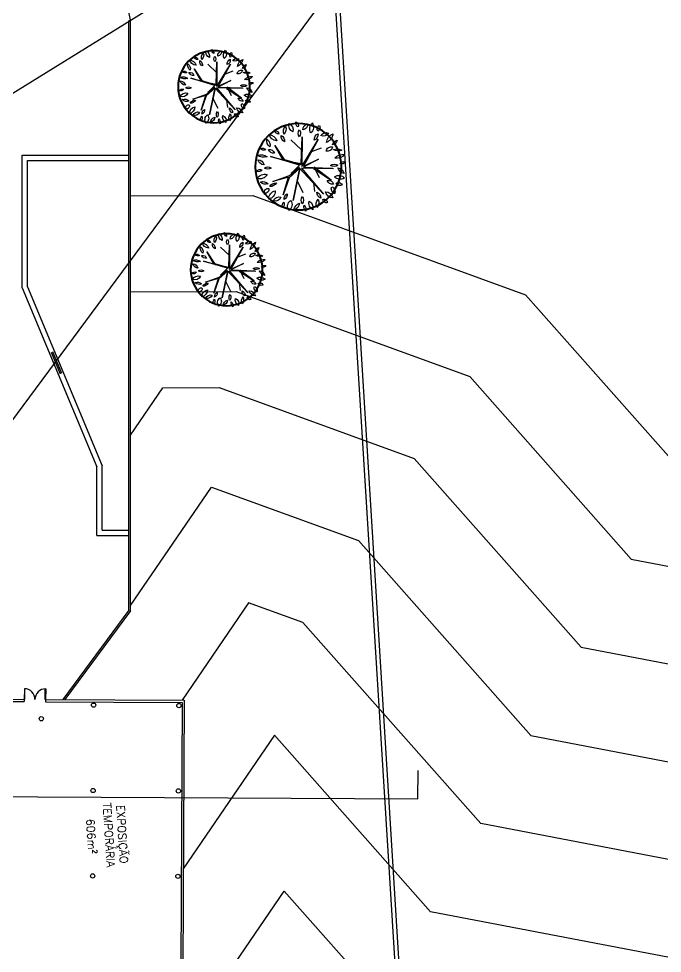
# Model space of a CAD drawing. Header units: millimetres. Extents: x 55520 to 96084, y -58491 to -49645.
# Drawn here: x 62720.2 to 62780.5, y -57764 to -57676.4 of the extents above; entities that cross this region are included whole.
import ezdxf

# ---------------------------------------------------------------- set-up
doc = ezdxf.new("R2010")
doc.units = ezdxf.units.MM
for name, color, linetype in [('Alvenaria Corte', 30, 'Continuous'), ('Alvenaria Vista', 40, 'Continuous'), ('ARQ-COTAS', 1, 'Continuous'), ('ARQ-TEXTO3', 3, 'Continuous'), ('Cinza', 9, 'Continuous'), ('Curvas de Nível', 10, 'Continuous'), ('Esquadrias', 241, 'Continuous'), ('Linha Fina', 100, 'Continuous'), ('Pilares', 181, 'Continuous'), ('Árvores Existentes', 114, 'Continuous')]:
    doc.layers.add(name, color=color, linetype=linetype)
doc.styles.add('ROMANS', font='romans.shx')

# ---------------------------------------------------------------- blocks, each defined once
blk = doc.blocks.new('tree 17')
at = {"color": 0, "linetype": 'ByBlock'}
for p, q in [((-0.149, 0.772), (-0.808, 1.664)), ((-0.808, 1.664), (-0.082, 0.822)), ((-0.215, 1.813), (-0.082, 0.152)), ((-0.033, 0.269), (-0.182, 1.747)), ((-0.182, 1.747), (-0.149, 0.772)), ((-0.082, 0.152), (-1.511, 1.221)), ((-1.511, 1.221), (-0.099, 0.075)), ((-0.082, 0.822), (-0.619, 1.038)), ((0.327, 1.071), (-0.033, 0.269)), ((0.001, 0.186), (1.346, 1.116)), ((1.346, 1.116), (0.017, 0.269)), ((0.017, 0.269), (0.327, 1.071)), ((0.765, 0.778), (0.909, 1.26)), ((-0.89, 0.728), (-1.344, 0.756)), ((-0.099, 0.075), (-1.738, -0.385)), ((-1.738, -0.385), (-0.082, 0.075)), ((-0.719, -0.113), (-1.344, 0.152)), ((-0.082, 0.075), (-0.542, -0.512)), ((-0.431, -0.496), (-0.049, 0.058)), ((-0.049, 0.058), (-0.326, -0.401)), ((-0.326, -0.401), (0.084, 0.058)), ((1.54, 0.285), (0.001, 0.186)), ((0.084, 0.058), (0.626, -1.404)), ((0.626, -1.404), (0.1, 0.136)), ((0.1, 0.136), (0.444, -0.795)), ((0.15, 0.152), (1.54, 0.285)), ((0.361, -0.684), (0.15, 0.152)), ((0.865, 0.224), (1.418, -0.302)), ((-0.542, -0.512), (-1.411, -0.878)), ((-1.411, -0.878), (-0.509, -0.545)), ((-0.686, -1.37), (-0.431, -0.496)), ((-0.509, -0.545), (-0.686, -1.37)), ((1.18, -1.16), (0.361, -0.684)), ((0.444, -0.795), (1.18, -1.16))]:
    blk.add_line(p, q, dxfattribs=at)
for points in [[(0.106, 2.463, 0.350689), (0.021, 2.165)], [(0.021, 2.165, 0.350689), (0.106, 2.463)], [(0.478, 2.441, 0.27027), (0.329, 1.921)], [(0.329, 1.921, 0.27027), (0.478, 2.441)], [(-1.072, 2.208, 0.45154), (-0.987, 1.9)], [(-0.987, 1.9, 0.45154), (-1.072, 2.208)], [(-0.733, 2.356, 0.375302), (-0.637, 1.847)], [(-0.637, 1.847, 0.375302), (-0.733, 2.356)], [(-0.191, 2.048, 0.30277), (-0.499, 2.346)], [(-0.499, 2.346, 0.30277), (-0.191, 2.048)], [(-0.053, 2.048, 0.340953), (-0.032, 1.666)], [(-0.032, 1.666, 0.340953), (-0.053, 2.048)], [(0.711, 2.314, 0.218613), (0.775, 1.868)], [(0.775, 1.868, 0.218613), (0.711, 2.314)], [(1.253, 2.091, 0.288468), (1.019, 1.847)], [(1.019, 1.847, 0.288468), (1.253, 2.091)], [(-1.391, 1.326, 0.363335), (-1.731, 1.687)], [(-1.731, 1.687, 0.363335), (-1.391, 1.326)], [(-1.147, 1.666, 0.420523), (-1.518, 1.793)], [(-1.518, 1.793, 0.420523), (-1.147, 1.666)], [(-1.009, 1.762, 0.408258), (-0.807, 1.454)], [(-0.807, 1.454, 0.408258), (-1.009, 1.762)], [(0.913, 1.836, 0.440076), (0.722, 1.485)], [(0.722, 1.485, 0.440076), (0.913, 1.836)], [(1.592, 1.9, 0.268637), (1.168, 1.539)], [(1.168, 1.539, 0.268637), (1.592, 1.9)], [(1.645, 1.666, 0.386862), (1.539, 1.273)], [(1.539, 1.273, 0.386862), (1.645, 1.666)], [(-1.954, 1.39, 0.525994), (-1.773, 1.167)], [(-1.773, 1.167, 0.525994), (-1.954, 1.39)], [(-1.38, 0.88, 0.343163), (-1.699, 1.061)], [(-1.699, 1.061, 0.343163), (-1.38, 0.88)], [(1.645, 1.124, 0.341117), (1.327, 0.912)], [(1.327, 0.912, 0.341117), (1.645, 1.124)], [(2.07, 1.22, 0.443589), (1.773, 1.124)], [(1.773, 1.124, 0.443589), (2.07, 1.22)], [(-1.816, 0.445, 0.362144), (-2.272, 0.604)], [(-2.272, 0.604, 0.362144), (-1.816, 0.445)], [(-1.752, 0.923, 0.295875), (-2.177, 0.827)], [(-2.177, 0.827, 0.295875), (-1.752, 0.923)], [(2.229, 0.869, 0.343561), (1.709, 0.753)], [(1.709, 0.753, 0.343561), (2.229, 0.869)], [(2.198, 0.625, 0.38021), (1.89, 0.349)], [(1.89, 0.349, 0.38021), (2.198, 0.625)], [(-2.017, 0.169, 0.288328), (-2.325, 0.243)], [(-2.325, 0.243, 0.288328), (-2.017, 0.169)], [(-1.561, 0.115, 0.309468), (-1.932, 0.084)], [(-1.932, 0.084, 0.309468), (-1.561, 0.115)], [(1.9, 0.179, 0.326555), (1.539, 0.147)], [(1.539, 0.147, 0.326555), (1.9, 0.179)], [(2.325, 0.02, 0.383832), (2.06, 0.115)], [(2.06, 0.115, 0.383832), (2.325, 0.02)], [(-1.89, -0.054, 0.289447), (-2.23, -0.373)], [(-2.23, -0.373, 0.289447), (-1.89, -0.054)], [(-1.731, -0.511, 0.447347), (-2.23, -0.628)], [(2.272, -0.352, 0.351781), (1.826, -0.171)], [(1.826, -0.171, 0.351781), (2.272, -0.352)], [(-2.23, -0.628, 0.447347), (-1.731, -0.511)], [(-1.784, -0.862, 0.306984), (-2.081, -0.947)], [(-2.081, -0.947, 0.306984), (-1.784, -0.862)], [(-1.37, -0.67, 0.315606), (-1.656, -0.851)], [(-1.656, -0.851, 0.315606), (-1.37, -0.67)], [(1.677, -0.787, 0.340003), (1.338, -0.639)], [(1.338, -0.639, 0.340003), (1.677, -0.787)], [(2.134, -0.532, 0.317134), (1.741, -0.649)], [(1.741, -0.649, 0.317134), (2.134, -0.532)], [(1.752, -0.904, 0.40592), (1.943, -1.106)], [(1.943, -1.106, 0.40592), (1.752, -0.904)], [(-1.529, -1, 0.414115), (-1.688, -1.403)], [(-1.688, -1.403, 0.414115), (-1.529, -1)], [(-1.179, -1.276, 0.365918), (-1.582, -1.637)], [(-1.582, -1.637, 0.365918), (-1.179, -1.276)], [(-0.765, -1.191, 0.285981), (-0.934, -1.552)], [(-0.934, -1.552, 0.285981), (-0.765, -1.191)], [(0.01, -1.414, 0.328832), (0.042, -1.764)], [(0.042, -1.764, 0.328832), (0.01, -1.414)], [(0.786, -1.201, 0.368927), (0.987, -1.499)], [(0.987, -1.499, 0.368927), (0.786, -1.201)], [(1.529, -1.541, 0.303563), (1.125, -1.414)], [(1.125, -1.414, 0.303563), (1.529, -1.541)], [(1.762, -1.425, 0.316942), (1.412, -1.032)], [(1.412, -1.032, 0.316942), (1.762, -1.425)], [(-1.03, -1.605, 0.559657), (-1.264, -1.839)], [(-1.264, -1.839, 0.559657), (-1.03, -1.605)], [(-0.786, -1.616, 0.321275), (-0.68, -2.019)], [(-0.68, -2.019, 0.321275), (-0.786, -1.616)], [(-0.308, -1.648, 0.362047), (-0.478, -2.168)], [(-0.478, -2.168, 0.362047), (-0.308, -1.648)], [(-0.043, -1.881, 0.345907), (-0.106, -2.179)], [(-0.106, -2.179, 0.345907), (-0.043, -1.881)], [(0.212, -1.775, 0.339938), (0.488, -2.072)], [(0.488, -2.072, 0.339938), (0.212, -1.775)], [(0.616, -1.584, 0.235997), (0.722, -2.094)], [(0.722, -2.094, 0.235997), (0.616, -1.584)], [(0.987, -1.626, 0.337084), (1.062, -1.924)], [(1.062, -1.924, 0.337084), (0.987, -1.626)]]:
    blk.add_lwpolyline(points, format="xyb")
at = {"lineweight": 40}
blk.add_circle((0, 0), 2.242, dxfattribs=at)

msp = doc.modelspace()

# ---------------------------------------------------------------- linework, layer by layer
at = {"layer": 'Alvenaria Corte'}
for p, q in [((62745.332, -57602.409), (62756.336, -57779.781)), ((62745.731, -57602.386), (62756.711, -57779.357)), ((62717.687, -57740.419), (62720.687, -57740.435)), ((62717.688, -57740.219), (62720.688, -57740.235)), ((62720.688, -57740.235), (62720.687, -57740.435)), ((62722.688, -57740.246), (62722.687, -57740.446)), ((62722.687, -57740.446), (62735.482, -57740.514)), ((62722.688, -57740.246), (62735.683, -57740.315)), ((62735.683, -57740.315), (62735.549, -57765.315)), ((62735.482, -57740.514), (62735.35, -57765.114))]:
    msp.add_line(p, q, dxfattribs=at)
at = {"layer": 'Alvenaria Vista'}
for p, q in [((62730.498, -57676.661), (62730.648, -57676.568)), ((62730.648, -57731.924), (62730.648, -57676.568)), ((62730.648, -57731.924), (62724.477, -57740.255))]:
    msp.add_line(p, q, dxfattribs=at)
at = {"layer": 'Alvenaria Vista', "color": 1}
for p, q in [((62720.498, -57701.681), (62720.498, -57689.251)), ((62720.498, -57689.251), (62730.498, -57689.251)), ((62720.998, -57701.581), (62720.998, -57689.751)), ((62720.998, -57689.751), (62730.498, -57689.751)), ((62720.498, -57701.681), (62727.498, -57718.444)), ((62720.998, -57701.581), (62727.998, -57718.344)), ((62727.498, -57724.874), (62727.498, -57718.444)), ((62727.998, -57724.374), (62727.998, -57718.344)), ((62727.998, -57724.374), (62730.498, -57724.374)), ((62727.498, -57724.874), (62730.498, -57724.874))]:
    msp.add_line(p, q, dxfattribs=at)
at = {"layer": 'Alvenaria Vista'}
msp.add_open_spline([(62655.413, -57890.392), (62637.386, -57827.802), (62619.359, -57765.212), (62601.332, -57702.622), (62599.772, -57692.447), (62598.213, -57682.272), (62596.653, -57672.097), (62598.121, -57659.589), (62599.588, -57647.081), (62601.056, -57634.572), (62608.209, -57626.218), (62615.361, -57617.863), (62622.514, -57609.508), (62679.42, -57606.219), (62736.326, -57602.93), (62793.232, -57599.64), (62812.504, -57597.922), (62831.777, -57596.203), (62851.05, -57594.484)], degree=3, knots=[20.322416, 20.322416, 20.322416, 20.322416, 21.305376, 21.305376, 21.305376, 22.305376, 22.305376, 22.305376, 23.305376, 23.305376, 23.305376, 24.305376, 24.305376, 24.305376, 25.305376, 25.305376, 25.305376, 25.593369, 25.593369, 25.593369, 25.593369], dxfattribs=at)
at = {"layer": 'ARQ-COTAS'}
for p, q in [((62723.194, -57707.683), (62724.042, -57709.714)), ((62723.332, -57707.625), (62724.18, -57709.656))]:
    msp.add_line(p, q, dxfattribs=at)
for points in [[(62751.979, -57664.14), (62754.897, -57666.3), (62632.142, -57832.044), (62629.224, -57829.883)], [(62603.124, -57746.056), (62603.11, -57748.726), (62757.599, -57749.549), (62757.613, -57746.879)]]:
    msp.add_lwpolyline(points, dxfattribs=at)
at = {"layer": 'Cinza'}
msp.add_open_spline([(62730.648, -57676.568), (62729.243, -57670.227), (62727.241, -57661.185), (62721.224, -57649.303), (62715.99, -57636.417), (62698.496, -57640.598), (62697.814, -57625.433), (62673.698, -57615.628), (62668.072, -57630.379), (62666.829, -57633.134)], degree=3, knots=[0, 0, 0, 0, 19.185076, 27.35421, 41.097025, 54.404103, 68.870806, 82.448555, 99.587727, 99.587727, 99.587727, 99.587727], dxfattribs=at)
at = {"layer": 'Curvas de Nível'}
for points in [[(62702.418, -57681.702), (62717.033, -57684.983), (62740.76, -57670.318), (62751.923, -57659.114), (62759.484, -57633.554), (62765.756, -57614.515), (62778.219, -57597.507)], [(62730.648, -57693.034), (62742.116, -57693.018), (62767.697, -57702.312), (62782.311, -57718.815), (62827.42, -57727.441), (62851.23, -57725.093), (62858.989, -57722.459)]]:
    msp.add_lwpolyline(points, dxfattribs=at)
at = {"layer": 'Curvas de Nível', "color": 251}
for points in [[(62730.648, -57702.034), (62740.538, -57702.02), (62762.475, -57709.99), (62777.607, -57727.078), (62827.008, -57736.526), (62853.143, -57733.948), (62859.567, -57731.768)], [(62730.648, -57715.482), (62733.69, -57711.03), (62738.959, -57711.022), (62757.253, -57717.668), (62772.903, -57735.342), (62826.596, -57745.61), (62855.056, -57742.803), (62860.144, -57741.076)], [(62730.648, -57731.435), (62738.233, -57720.334), (62752.031, -57725.347), (62768.199, -57743.605), (62826.184, -57754.694), (62856.969, -57751.658), (62860.722, -57750.384)], [(62861.299, -57759.693), (62858.882, -57760.513), (62825.772, -57763.779), (62763.495, -57751.869), (62746.808, -57733.025), (62741.724, -57731.178), (62735.482, -57740.314)], [(62861.877, -57769.001), (62860.795, -57769.368), (62825.36, -57772.863), (62758.791, -57760.133), (62744.143, -57743.591), (62735.598, -57756.096)], [(62712.095, -57802.933), (62735.927, -57771.57), (62745.06, -57758.202), (62754.087, -57768.396), (62817.177, -57777.243), (62862.175, -57773.812)]]:
    msp.add_lwpolyline(points, dxfattribs=at)
at = {"layer": 'Esquadrias'}
for points in [[(62720.738, -57740.236), (62720.743, -57739.236), (62720.693, -57739.235), (62720.688, -57740.235)], [(62722.638, -57740.246), (62722.643, -57739.246), (62722.693, -57739.246), (62722.688, -57740.246)]]:
    msp.add_lwpolyline(points, close=True, dxfattribs=at)
at = {"layer": 'Linha Fina'}
for q in [(62730.498, -57676.661), (62724.291, -57740.254)]:
    msp.add_line((62730.498, -57731.874), q, dxfattribs=at)
for centre, start, end in [((62720.713, -57740.21), 358.22584, 91.16344), ((62722.663, -57740.221), 88.22584, 181.16344)]:
    msp.add_arc(centre, 0.975, start, end, dxfattribs=at)
at = {"layer": 'Pilares'}
for centre in [(62727.18, -57740.77), (62735.18, -57740.813), (62722.281, -57742.045), (62727.137, -57748.77), (62735.137, -57748.812), (62727.095, -57756.77), (62735.095, -57756.812)]:
    msp.add_circle(centre, 0.2, dxfattribs=at)

# ---------------------------------------------------------------- block references
at = {"layer": 'Árvores Existentes', "rotation": 273.5500993732726}
for p, xscale, yscale, zscale in [((62738.471, -57682.826), -1.504000000000001, 1.504000000000001, 1.504), ((62746.387, -57690.319), -1.8048, 1.8048, 1.8048), ((62739.658, -57699.969), -1.504000000000001, 1.504000000000001, 1.504)]:
    msp.add_blockref('tree 17', p, dxfattribs=dict(at, xscale=xscale, yscale=yscale, zscale=zscale))

# ---------------------------------------------------------------- texts
at = {"layer": 'ARQ-TEXTO3', "color": 14, "insert": (62729.243, -57752.898), "char_height": 0.75, "width": 3.29011, "attachment_point": 5, "rotation": 273.5501, "style": 'ROMANS'}
msp.add_mtext('EXPOSIÇÃO TEMPORÁRIA', dxfattribs=at)
at = {"layer": 'ARQ-TEXTO3', "color": 14, "insert": (62726.972, -57753.06), "char_height": 0.75, "attachment_point": 5, "rotation": 273.5501, "style": 'ROMANS'}
msp.add_mtext('606m²', dxfattribs=at)

doc.saveas('drawing.dxf')
